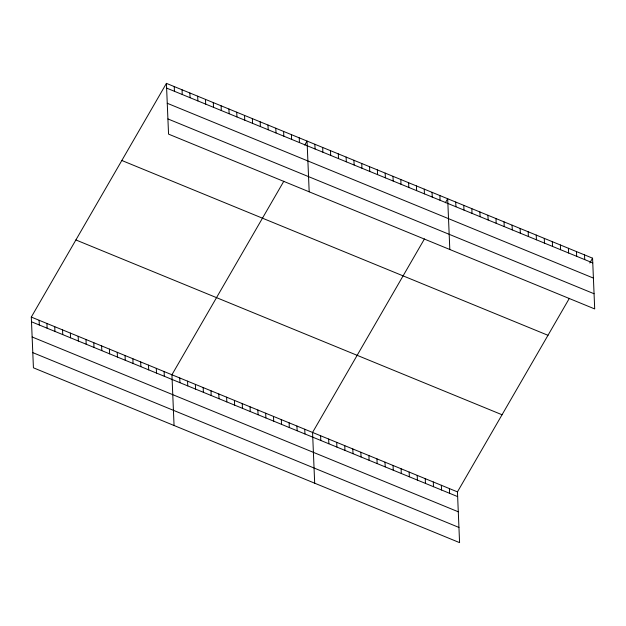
<?xml version="1.0" encoding="UTF-8"?>
<svg xmlns="http://www.w3.org/2000/svg" width="626" height="626" viewBox="0 0 626 626"><rect width="100%" height="100%" fill="white"/><g stroke="black" fill="none" stroke-linecap="round" stroke-linejoin="round"><path stroke-width="0.94" d="M569.347 298.352L457.45 491.88L459.578 542.632L33.428 367.814L31.3 317.069L166.422 83.368L592.572 258.186L594.7 308.931L168.55 134.12L166.422 83.368M283.828 181.227L171.931 374.755L174.059 425.508M304.729 145.076L307.053 141.061L309.181 191.806M424.459 238.913L312.562 432.441L314.682 483.194M445.36 202.761L447.684 198.747L449.812 249.492M589.786 262.998L592.572 258.186M166.618 88.094L592.767 262.912M167.259 103.282L593.409 278.093M167.917 118.932L594.066 293.743M121.835 160.491L547.985 335.301M75.887 239.946L502.044 414.756M31.3 317.069L457.45 491.88M31.496 321.795L457.645 496.606M32.137 336.984L458.287 511.794M32.787 352.634L458.944 527.444M584.52 254.884L584.723 259.61M576.476 251.582L576.671 256.308M568.424 248.279L568.619 253.006M560.372 244.977L560.575 249.704M552.328 241.675L552.523 246.401M544.276 238.373L544.471 243.099M536.224 235.071L536.427 239.797M528.18 231.769L528.375 236.495M520.128 228.467L520.323 233.193M512.076 225.164L512.279 229.891M504.032 221.862L504.227 226.589M495.98 218.56L496.175 223.286M487.928 215.258L488.131 219.984M479.884 211.956L480.079 216.682M471.832 208.654L472.027 213.38M463.78 205.351L463.976 210.078M455.728 202.049L455.931 206.776M439.867 195.539L440.07 200.265M449.398 488.577L449.601 493.304M432.057 192.339L432.253 197.065M441.353 485.275L441.549 490.002M424.24 189.13L424.444 193.857M433.302 481.973L433.497 486.699M416.431 185.93L416.626 190.656M425.25 478.671L425.453 483.397M408.622 182.722L408.817 187.448M417.206 475.369L417.401 480.095M400.804 179.513L401 184.24M409.154 472.067L409.349 476.793M392.995 176.313L393.191 181.039M401.102 468.764L401.305 473.491M385.178 173.105L385.381 177.831M393.058 465.462L393.253 470.189M377.368 169.904L377.564 174.631M385.006 462.16L385.201 466.886M369.551 166.696L369.755 171.422M376.954 458.858L377.149 463.584M361.742 163.496L361.938 168.222M368.902 455.556L369.105 460.282M353.933 160.287L354.128 165.014M360.858 452.254L361.053 456.98M346.115 157.087L346.311 161.813M352.806 448.952L353.001 453.678M338.306 153.879L338.502 158.605M344.754 445.649L344.957 450.376M330.489 150.67L330.692 155.397M336.71 442.347L336.905 447.074M322.68 147.47L322.875 152.196M328.658 439.045L328.853 443.771M314.862 144.262L315.066 148.988M320.606 435.743L320.809 440.469M299.244 137.853L299.439 142.579M304.745 429.24L304.948 433.967M291.426 134.653L291.622 139.379M296.935 426.032L297.131 430.758M283.617 131.444L283.813 136.171M289.118 422.832L289.322 427.558M275.8 128.236L276.003 132.962M281.309 419.623L281.504 424.35M267.991 125.036L268.186 129.762M273.492 416.423L273.695 421.149M260.173 121.827L260.377 126.554M265.682 413.215L265.878 417.941M252.364 118.627L252.56 123.353M257.873 410.007L258.068 414.733M244.547 115.419L244.75 120.145M250.056 406.806L250.251 411.532M236.738 112.218L236.933 116.945M242.246 403.598L242.442 408.324M228.928 109.01L229.124 113.736M234.429 400.397L234.633 405.124M221.111 105.802L221.307 110.528M226.62 397.189L226.815 401.915M213.302 102.601L213.497 107.328M218.803 393.989L219.006 398.715M205.484 99.393L205.688 104.119M210.993 390.78L211.189 395.507M197.675 96.193L197.871 100.919M203.184 387.572L203.38 392.299M189.858 92.984L190.061 97.711M195.367 384.372L195.562 389.098M182.049 89.784L182.244 94.51M187.557 381.164L187.753 385.89M174.239 86.576L174.435 91.302M179.74 377.963L179.944 382.689M164.114 371.554L164.317 376.281M156.304 368.346L156.5 373.073M148.495 365.138L148.691 369.872M140.678 361.938L140.873 366.664M132.869 358.729L133.064 363.456M125.051 355.529L125.255 360.255M117.242 352.321L117.438 357.047M109.425 349.12L109.628 353.846M101.615 345.912L101.811 350.638M93.798 342.712L94.002 347.438M85.989 339.503L86.185 344.23M78.18 336.295L78.375 341.021M70.362 333.095L70.558 337.821M62.553 329.886L62.749 334.613M54.736 326.686L54.939 331.412M46.927 323.478L47.122 328.204M39.109 320.277L39.313 325.004"/></g></svg>
